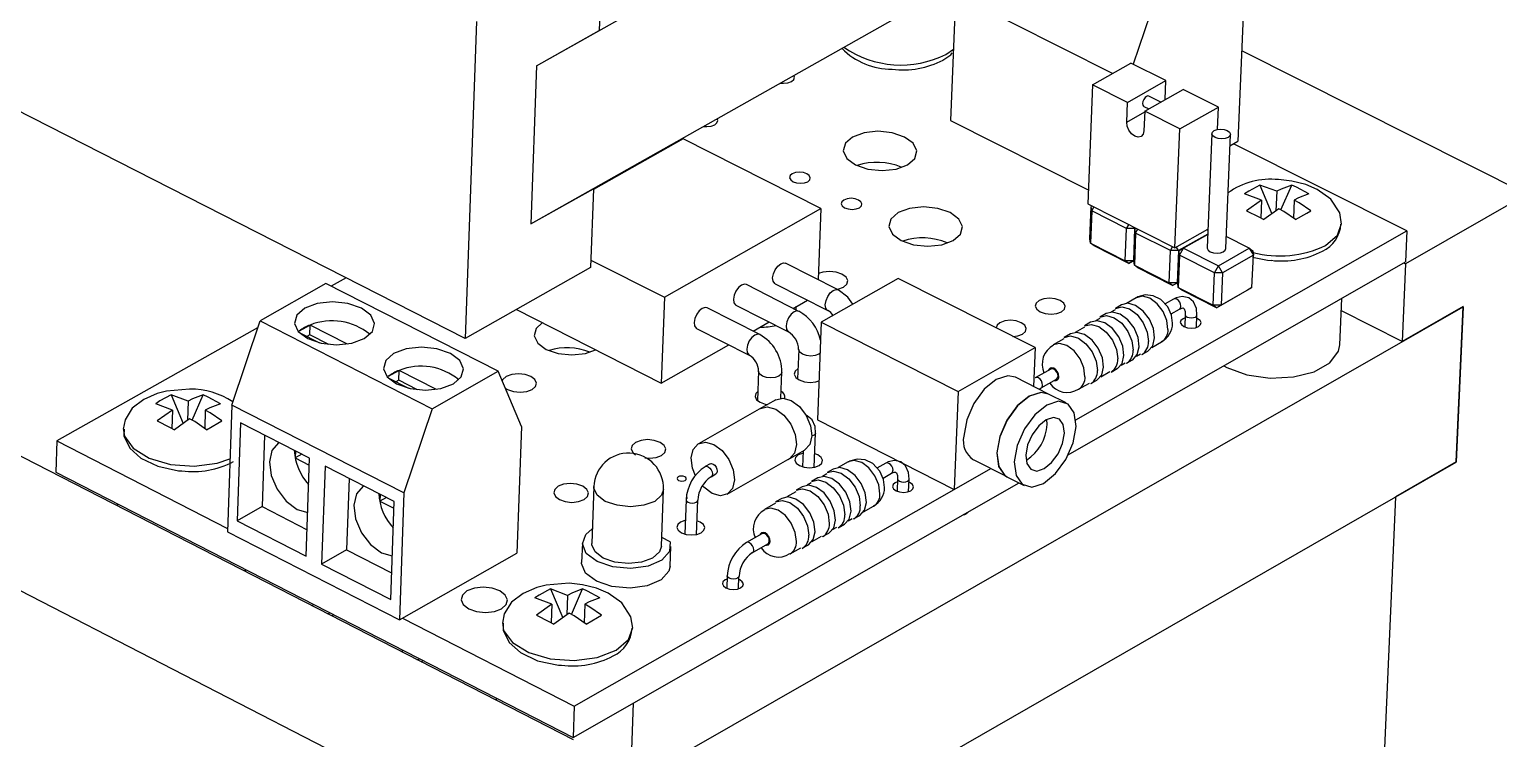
# Model space of a CAD drawing. Extents: x 0 to 151, y 0 to 220.
# Drawn here: x 130.95 to 141.31, y 134.95 to 139.95 of the extents above; entities that cross this region are included whole.
import ezdxf

# ---------------------------------------------------------------- set-up
doc = ezdxf.new("R2010")
doc.units = 0
doc.layers.get('0').update_dxf_attribs({"linetype": 'CONTINUOUS'})

msp = doc.modelspace()

# ---------------------------------------------------------------- linework, layer by layer
at = {"color": 7, "linetype": 'CONTINUOUS'}
for p, q in [((134.529, 139.695), (141.299, 143.51)), ((134.488, 138.579), (141.251, 142.401)), ((134.991, 140.503), (134.97, 139.944)), ((137.482, 140.198), (137.447, 139.31)), ((138.589, 139.641), (137.482, 140.198)), ((138.893, 140.178), (138.734, 139.706)), ((139.509, 140.05), (139.472, 139.162)), ((134.026, 137.771), (129.759, 139.946)), ((134.106, 140.006), (134.026, 137.771)), ((134.529, 139.695), (134.97, 139.944)), ((137.414, 139.775), (137.467, 139.812)), ((138.447, 139.56), (138.718, 139.714)), ((138.965, 139.59), (138.718, 139.714)), ((139.498, 139.802), (141.512, 138.79)), ((134.529, 139.695), (134.488, 138.579)), ((138.447, 139.56), (138.413, 138.721)), ((138.694, 139.436), (138.447, 139.56)), ((138.694, 139.436), (138.965, 139.59)), ((138.816, 139.374), (139.087, 139.528)), ((138.96, 139.456), (138.965, 139.59)), ((139.334, 139.404), (139.087, 139.528)), ((138.688, 139.298), (138.694, 139.436)), ((138.808, 139.407), (138.843, 139.39)), ((138.928, 139.438), (138.845, 139.48)), ((139.063, 139.25), (139.334, 139.404)), ((139.328, 139.246), (139.334, 139.404)), ((137.447, 139.31), (138.417, 138.82)), ((138.816, 139.374), (138.81, 139.236)), ((139.063, 139.25), (138.816, 139.374)), ((139.028, 138.41), (139.063, 139.25)), ((139.289, 139.216), (139.255, 138.411)), ((139.386, 138.405), (139.419, 139.211)), ((135.561, 139.18), (134.929, 138.822)), ((136.533, 138.688), (135.561, 139.18)), ((139.416, 139.13), (139.472, 139.162)), ((140.663, 138.53), (139.442, 139.145)), ((135.261, 139.01), (135.259, 139.015)), ((135.13, 138.936), (135.125, 138.939)), ((135.165, 138.961), (135.173, 138.96)), ((134.488, 138.579), (134.929, 138.828)), ((134.929, 138.828), (134.908, 138.271)), ((139.638, 138.748), (139.518, 138.792)), ((139.746, 138.81), (139.626, 138.853)), ((139.626, 138.853), (139.712, 138.651)), ((139.746, 138.81), (139.74, 138.672)), ((139.775, 138.68), (139.851, 138.853)), ((141.512, 138.79), (140.653, 138.299)), ((135.429, 138.062), (136.533, 138.688)), ((136.533, 138.688), (136.513, 138.186)), ((138.413, 138.721), (139.028, 138.41)), ((138.429, 138.475), (138.438, 138.702)), ((138.442, 138.671), (138.432, 138.444)), ((138.444, 138.705), (138.438, 138.702)), ((138.442, 138.671), (138.438, 138.702)), ((138.442, 138.671), (138.457, 138.698)), ((138.687, 138.547), (138.442, 138.671)), ((139.638, 138.748), (139.532, 138.672)), ((139.638, 138.748), (139.633, 138.621)), ((139.76, 138.687), (139.654, 138.61)), ((139.868, 138.748), (139.863, 138.621)), ((138.687, 138.547), (138.702, 138.574)), ((138.329, 137.197), (140.663, 138.53)), ((138.432, 138.444), (138.429, 138.475)), ((138.677, 138.32), (138.687, 138.547)), ((138.744, 138.547), (138.687, 138.547)), ((138.744, 138.547), (138.735, 138.32)), ((138.738, 138.319), (138.748, 138.545)), ((138.744, 138.547), (138.739, 138.556)), ((138.751, 138.515), (138.742, 138.288)), ((138.75, 138.55), (138.744, 138.547)), ((138.753, 138.549), (138.748, 138.545)), ((138.751, 138.515), (138.748, 138.545)), ((138.751, 138.515), (138.767, 138.542)), ((138.996, 138.391), (138.751, 138.515)), ((139.028, 138.41), (139.261, 138.542)), ((139.259, 138.508), (139.054, 138.391)), ((139.259, 138.505), (139.089, 138.408)), ((139.256, 138.54), (139.26, 138.532)), ((139.552, 138.408), (139.389, 138.49)), ((140.663, 138.53), (140.653, 138.311)), ((138.432, 138.444), (138.677, 138.32)), ((138.458, 138.425), (138.432, 138.444)), ((138.703, 138.301), (138.458, 138.425)), ((138.987, 138.164), (138.996, 138.391)), ((138.996, 138.391), (139.012, 138.418)), ((139.054, 138.391), (138.996, 138.391)), ((139.054, 138.391), (139.039, 138.416)), ((139.054, 138.391), (139.044, 138.164)), ((139.048, 138.162), (139.057, 138.389)), ((139.061, 138.358), (139.052, 138.131)), ((139.089, 138.408), (139.057, 138.389)), ((139.061, 138.358), (139.057, 138.389)), ((139.061, 138.358), (139.089, 138.408)), ((139.306, 138.234), (139.061, 138.358)), ((139.089, 138.408), (139.335, 138.284)), ((139.335, 138.284), (139.552, 138.408)), ((139.581, 138.358), (139.364, 138.234)), ((139.552, 138.408), (139.581, 138.358)), ((139.552, 138.408), (139.577, 138.389)), ((139.571, 138.131), (139.581, 138.358)), ((139.577, 138.389), (139.581, 138.358)), ((134.908, 138.271), (134.026, 137.771)), ((134.91, 138.325), (135.429, 138.062)), ((136.655, 138.114), (136.284, 138.302)), ((138.276, 136.952), (140.653, 138.311)), ((138.735, 138.32), (138.677, 138.32)), ((138.703, 138.301), (138.677, 138.32)), ((138.739, 138.322), (138.703, 138.301)), ((138.703, 138.301), (138.735, 138.32)), ((138.735, 138.32), (138.739, 138.323)), ((138.742, 138.288), (138.738, 138.319)), ((138.742, 138.288), (138.987, 138.164)), ((138.767, 138.269), (138.742, 138.288)), ((139.012, 138.145), (138.767, 138.269)), ((139.306, 138.234), (139.335, 138.284)), ((139.364, 138.234), (139.335, 138.284)), ((140.653, 138.299), (140.629, 137.75)), ((140.643, 138.304), (140.653, 138.299)), ((133.044, 138.159), (132.579, 137.896)), ((134.258, 137.54), (133.044, 138.159)), ((133.186, 138.2), (133.081, 138.14)), ((136.378, 137.963), (136.007, 138.152)), ((136.21, 138.157), (136.581, 137.969)), ((137.078, 138.195), (136.534, 137.886)), ((138.043, 137.707), (137.078, 138.195)), ((139.044, 138.164), (138.987, 138.164)), ((139.012, 138.145), (138.987, 138.164)), ((139.048, 138.165), (139.012, 138.145)), ((139.012, 138.145), (139.044, 138.164)), ((139.044, 138.164), (139.048, 138.166)), ((139.052, 138.131), (139.048, 138.162)), ((139.297, 138.007), (139.306, 138.234)), ((139.364, 138.234), (139.306, 138.234)), ((139.364, 138.234), (139.354, 138.007)), ((135.429, 138.062), (135.406, 137.456)), ((138.755, 138.059), (138.686, 138.019)), ((139.019, 138.05), (138.959, 138.015)), ((139.052, 138.131), (139.297, 138.007)), ((139.077, 138.112), (139.052, 138.131)), ((139.322, 137.988), (139.077, 138.112)), ((139.539, 138.112), (139.322, 137.988)), ((139.354, 138.007), (139.571, 138.131)), ((139.571, 138.131), (139.539, 138.112)), ((140.191, 137.726), (140.205, 138.054)), ((134.326, 134.139), (141.059, 137.994)), ((134.386, 137.975), (135.406, 137.456)), ((136.101, 137.8), (135.73, 137.988)), ((135.933, 138.006), (136.304, 137.818)), ((136.336, 137.984), (136.437, 138.042)), ((138.543, 137.947), (138.499, 137.923)), ((138.606, 137.974), (138.577, 137.958)), ((138.651, 138.009), (138.608, 137.984)), ((139.001, 137.946), (139.06, 137.979)), ((139.354, 138.007), (139.297, 138.007)), ((139.322, 137.988), (139.297, 138.007)), ((139.322, 137.988), (139.354, 138.007)), ((140.629, 137.75), (140.201, 137.966)), ((141.059, 137.996), (140.629, 137.75)), ((141.011, 136.901), (141.059, 137.996)), ((141.059, 137.994), (141.011, 136.899)), ((141.059, 137.994), (141.057, 137.995)), ((132.562, 137.847), (131.147, 137.049)), ((132.38, 137.302), (132.579, 137.896)), ((132.579, 137.896), (133.793, 137.276)), ((132.933, 137.866), (132.856, 137.823)), ((132.93, 137.797), (132.933, 137.866)), ((133.195, 137.732), (132.933, 137.866)), ((135.656, 137.843), (136.027, 137.654)), ((136.054, 137.824), (136.167, 137.888)), ((136.534, 137.886), (136.508, 137.197)), ((136.534, 137.886), (137.499, 137.397)), ((138.39, 137.851), (138.326, 137.814)), ((138.434, 137.886), (138.391, 137.861)), ((138.498, 137.912), (138.469, 137.896)), ((139.101, 137.94), (139.098, 137.853)), ((139.101, 137.94), (139.101, 137.94)), ((139.179, 137.849), (139.183, 137.937)), ((132.855, 137.814), (132.998, 137.741)), ((132.93, 137.797), (132.91, 137.786)), ((133.063, 137.73), (132.93, 137.797)), ((138.246, 137.769), (138.17, 137.726)), ((138.291, 137.804), (138.248, 137.779)), ((138.865, 137.708), (138.934, 137.748)), ((135.406, 137.456), (135.884, 137.727)), ((136.376, 137.695), (136.368, 137.486)), ((137.499, 137.397), (138.043, 137.707)), ((138.043, 137.707), (138.032, 137.434)), ((138.756, 137.646), (138.785, 137.663)), ((138.795, 137.659), (138.838, 137.683)), ((133.559, 137.546), (133.483, 137.503)), ((133.557, 137.477), (133.559, 137.546)), ((133.823, 137.412), (133.559, 137.546)), ((133.793, 137.276), (134.258, 137.54)), ((134.422, 137.152), (134.258, 137.54)), ((136.093, 137.541), (136.085, 137.334)), ((136.25, 137.351), (136.257, 137.534)), ((138.153, 137.556), (138.044, 137.494)), ((138.505, 137.502), (138.569, 137.539)), ((138.578, 137.535), (138.622, 137.56)), ((138.648, 137.584), (138.677, 137.601)), ((138.687, 137.597), (138.73, 137.622)), ((133.482, 137.494), (133.625, 137.421)), ((133.557, 137.477), (133.537, 137.466)), ((133.69, 137.409), (133.557, 137.477)), ((138.137, 137.38), (137.905, 137.498)), ((138.085, 137.423), (138.193, 137.485)), ((138.349, 137.414), (138.425, 137.457)), ((138.435, 137.453), (138.478, 137.478)), ((132.072, 137.329), (131.953, 137.373)), ((131.953, 137.373), (132.038, 137.173)), ((132.072, 137.329), (132.067, 137.194)), ((132.101, 137.195), (132.179, 137.373)), ((136.215, 137.34), (136.098, 137.273)), ((137.499, 137.397), (137.472, 136.707)), ((138.072, 137.413), (138.085, 137.423)), ((138.261, 137.318), (138.138, 137.38)), ((131.962, 137.267), (131.844, 137.311)), ((131.962, 137.267), (131.855, 137.19)), ((131.962, 137.267), (131.958, 137.137)), ((132.193, 137.267), (132.189, 137.136)), ((132.38, 137.302), (132.349, 136.409)), ((133.593, 136.682), (132.38, 137.302)), ((133.793, 137.276), (133.593, 136.682)), ((136.114, 137.282), (135.669, 137.029)), ((130.536, 137.124), (134.786, 134.943)), ((132.083, 137.205), (131.976, 137.128)), ((132.442, 137.177), (132.418, 136.486)), ((132.928, 136.928), (132.442, 137.177)), ((134.422, 137.152), (134.389, 136.258)), ((136.508, 137.197), (137.472, 136.707)), ((138.127, 137.166), (138.125, 137.201)), ((131.147, 137.049), (131.14, 136.828)), ((131.147, 137.049), (132.35, 136.432)), ((132.611, 137.09), (132.594, 136.586)), ((136.486, 136.863), (136.495, 137.104)), ((132.83, 136.978), (132.828, 136.93)), ((132.874, 136.955), (132.828, 136.93)), ((132.828, 136.93), (132.926, 136.879)), ((132.904, 136.237), (132.928, 136.928)), ((135.873, 136.674), (136.317, 136.927)), ((136.301, 136.918), (136.418, 136.985)), ((136.408, 136.979), (136.404, 136.867)), ((137.61, 136.916), (137.842, 136.798)), ((131.14, 136.828), (134.786, 134.957)), ((133.038, 136.872), (133.013, 136.181)), ((133.525, 136.622), (133.038, 136.872)), ((134.286, 133.036), (141.011, 136.899)), ((135.751, 136.887), (135.717, 136.868)), ((135.758, 136.797), (135.792, 136.816)), ((136.575, 136.816), (136.545, 136.799)), ((136.619, 136.851), (136.576, 136.826)), ((136.725, 136.901), (136.654, 136.861)), ((136.99, 136.892), (136.928, 136.857)), ((136.971, 136.787), (137.031, 136.821)), ((137.472, 136.707), (137.73, 136.854)), ((141.011, 136.901), (140.582, 136.655)), ((133.207, 136.785), (133.189, 136.281)), ((134.786, 134.957), (137.929, 136.753)), ((134.794, 135.178), (137.472, 136.707)), ((134.932, 136.727), (134.917, 136.326)), ((135.408, 136.306), (135.423, 136.707)), ((136.401, 136.726), (136.358, 136.701)), ((136.465, 136.753), (136.436, 136.737)), ((136.51, 136.788), (136.467, 136.764)), ((137.073, 136.783), (137.069, 136.695)), ((137.073, 136.783), (137.073, 136.782)), ((137.151, 136.691), (137.155, 136.779)), ((137.843, 136.797), (137.965, 136.735)), ((129.656, 136.628), (133.907, 134.44)), ((131.573, 136.606), (131.573, 136.592)), ((133.426, 136.673), (133.424, 136.625)), ((133.47, 136.651), (133.424, 136.625)), ((133.424, 136.625), (133.523, 136.574)), ((133.5, 135.931), (133.525, 136.622)), ((133.593, 136.682), (133.562, 135.787)), ((135.582, 136.634), (135.573, 136.393)), ((135.655, 136.39), (135.664, 136.631)), ((136.212, 136.609), (136.136, 136.565)), ((136.257, 136.644), (136.213, 136.619)), ((136.356, 136.691), (136.292, 136.654)), ((140.582, 136.655), (140.393, 132.289)), ((132.594, 136.586), (132.418, 136.486)), ((132.594, 136.586), (132.911, 136.423)), ((132.84, 136.566), (132.915, 136.544)), ((136.725, 136.486), (136.754, 136.503)), ((136.763, 136.499), (136.807, 136.524)), ((136.834, 136.548), (136.904, 136.589)), ((132.349, 136.409), (133.562, 135.787)), ((132.418, 136.486), (132.904, 136.237)), ((136.117, 136.394), (136.008, 136.332)), ((136.545, 136.374), (136.589, 136.399)), ((136.615, 136.424), (136.645, 136.441)), ((136.654, 136.437), (136.698, 136.462)), ((134.851, 136.329), (134.846, 136.191)), ((135.469, 136.337), (135.411, 136.367)), ((135.469, 136.166), (135.474, 136.304)), ((136.049, 136.261), (136.158, 136.323)), ((136.315, 136.252), (136.391, 136.296)), ((136.401, 136.292), (136.445, 136.317)), ((136.471, 136.341), (136.536, 136.378)), ((133.189, 136.281), (133.013, 136.181)), ((133.189, 136.281), (133.507, 136.118)), ((133.436, 136.261), (133.511, 136.239)), ((133.562, 135.787), (134.389, 136.258)), ((132.47, 136.132), (132.479, 136.141)), ((133.013, 136.181), (133.5, 135.931)), ((135.873, 136.098), (135.87, 136.01)), ((135.952, 136.006), (135.955, 136.094)), ((134.746, 135.96), (134.627, 136.005)), ((134.627, 136.005), (134.713, 135.802)), ((134.775, 135.826), (134.853, 136.005)), ((132.951, 135.899), (132.95, 135.885)), ((134.637, 135.898), (134.517, 135.942)), ((134.637, 135.898), (134.529, 135.82)), ((134.637, 135.898), (134.632, 135.768)), ((134.746, 135.96), (134.741, 135.823)), ((134.869, 135.898), (134.864, 135.767)), ((133.583, 135.799), (134.794, 135.178)), ((134.759, 135.835), (134.651, 135.757)), ((133.582, 135.575), (133.582, 135.561)), ((134.244, 135.235), (134.244, 135.221)), ((134.794, 135.178), (134.786, 134.957)), ((135.199, 134.873), (135.211, 135.199))]:
    msp.add_line(p, q, dxfattribs=at)
at = {"color": 8, "linetype": 'CONTINUOUS'}
msp.add_line((138.688, 139.298), (138.816, 139.37), dxfattribs=at)
at = {"color": 7, "linetype": 'CONTINUOUS'}
for points in [[(137.393, 139.735), (137.448, 139.773), (137.459, 139.787)], [(136.247, 139.573), (136.269, 139.572), (136.3, 139.575), (136.325, 139.584), (136.341, 139.598), (136.346, 139.615), (136.341, 139.626)], [(138.845, 139.48), (138.838, 139.482), (138.828, 139.478), (138.818, 139.47), (138.809, 139.457), (138.802, 139.443), (138.8, 139.428), (138.801, 139.416), (138.807, 139.409), (138.808, 139.407)], [(135.706, 139.267), (135.728, 139.266), (135.759, 139.269), (135.784, 139.278), (135.8, 139.292), (135.805, 139.309), (135.801, 139.321)], [(138.81, 139.236), (138.804, 139.212), (138.79, 139.197), (138.77, 139.192), (138.746, 139.198), (138.723, 139.215), (138.704, 139.24), (138.692, 139.269), (138.688, 139.298)], [(136.756, 139.192), (136.705, 139.148), (136.69, 139.095), (136.716, 139.041), (136.777, 138.996), (136.864, 138.966), (136.965, 138.956), (137.063, 138.966), (137.144, 138.996), (137.195, 139.041), (137.209, 139.095), (137.184, 139.148), (137.123, 139.192), (137.035, 139.223), (136.935, 139.233), (136.837, 139.223), (136.756, 139.192)], [(139.403, 139.189), (139.383, 139.181), (139.358, 139.179), (139.333, 139.181), (139.311, 139.189), (139.296, 139.2), (139.289, 139.213), (139.293, 139.227), (139.305, 139.238), (139.326, 139.246), (139.35, 139.248), (139.375, 139.246), (139.397, 139.238), (139.413, 139.227), (139.419, 139.213), (139.416, 139.2), (139.403, 139.189)], [(136.331, 138.932), (136.316, 138.92), (136.312, 138.905), (136.32, 138.89), (136.337, 138.877), (136.361, 138.869), (136.39, 138.866), (136.417, 138.869), (136.44, 138.877), (136.454, 138.89), (136.458, 138.905), (136.451, 138.92), (136.434, 138.932), (136.41, 138.941), (136.381, 138.944), (136.354, 138.941), (136.331, 138.932)], [(140.202, 138.577), (140.19, 138.657), (140.127, 138.754), (140.031, 138.823), (139.95, 138.857), (139.852, 138.882), (139.759, 138.892)], [(139.626, 138.853), (139.548, 138.811), (139.518, 138.792)], [(139.851, 138.853), (139.777, 138.825), (139.746, 138.81)], [(139.973, 138.792), (139.886, 138.838), (139.851, 138.853)], [(139.973, 138.792), (139.899, 138.764), (139.868, 138.748)], [(136.695, 138.748), (136.68, 138.736), (136.676, 138.721), (136.683, 138.706), (136.7, 138.693), (136.725, 138.685), (136.753, 138.682), (136.781, 138.685), (136.804, 138.693), (136.818, 138.706), (136.822, 138.721), (136.815, 138.736), (136.798, 138.748), (136.773, 138.757), (136.745, 138.76), (136.717, 138.757), (136.695, 138.748)], [(137.077, 138.659), (137.026, 138.614), (137.011, 138.561), (137.037, 138.508), (137.098, 138.462), (137.186, 138.432), (137.286, 138.422), (137.385, 138.432), (137.466, 138.462), (137.517, 138.508), (137.531, 138.561), (137.506, 138.614), (137.444, 138.659), (137.357, 138.689), (137.256, 138.7), (137.158, 138.689), (137.077, 138.659)], [(139.532, 138.672), (139.619, 138.629), (139.654, 138.61)], [(139.879, 138.61), (139.796, 138.666), (139.76, 138.687)], [(139.987, 138.672), (139.904, 138.728), (139.868, 138.748)], [(139.879, 138.61), (139.958, 138.656), (139.987, 138.672)], [(140.089, 138.427), (140.174, 138.501), (140.203, 138.583)], [(139.255, 138.411), (139.256, 138.408), (139.262, 138.395), (139.277, 138.383), (139.299, 138.376), (139.325, 138.373), (139.349, 138.376), (139.369, 138.383)], [(139.369, 138.383), (139.382, 138.395), (139.386, 138.405)], [(136.21, 138.157), (136.207, 138.159), (136.196, 138.175), (136.192, 138.199), (136.198, 138.227), (136.21, 138.256), (136.228, 138.281), (136.249, 138.298), (136.27, 138.305), (136.284, 138.302)], [(139.575, 138.346), (139.681, 138.323), (139.708, 138.322)], [(136.007, 138.152), (135.993, 138.154), (135.973, 138.148), (135.952, 138.131), (135.933, 138.106), (135.921, 138.077), (135.916, 138.048), (135.919, 138.024), (135.93, 138.009), (135.933, 138.006)], [(136.647, 138.118), (136.653, 138.119), (136.691, 138.133), (136.715, 138.155), (136.722, 138.18), (136.71, 138.205), (136.681, 138.226), (136.64, 138.24), (136.593, 138.245), (136.547, 138.24), (136.515, 138.229)], [(136.758, 138.014), (136.722, 138.064), (136.655, 138.114)], [(138.07, 138.04), (138.049, 138.021), (138.043, 138), (138.054, 137.978), (138.079, 137.96), (138.114, 137.947), (138.155, 137.943), (138.195, 137.947), (138.228, 137.96), (138.249, 137.978), (138.255, 138), (138.244, 138.021), (138.219, 138.04), (138.184, 138.052), (138.143, 138.056), (138.103, 138.052), (138.07, 138.04)], [(139.012, 137.879), (139.005, 137.936), (138.979, 137.994), (138.929, 138.047), (138.875, 138.073), (138.819, 138.079), (138.766, 138.065), (138.756, 138.058)], [(139.183, 137.937), (139.179, 137.983), (139.158, 138.031), (139.125, 138.059), (139.08, 138.068), (139.036, 138.058), (139.019, 138.05)], [(133.314, 137.771), (133.371, 137.82), (133.387, 137.878), (133.36, 137.936), (133.294, 137.985), (133.199, 138.018), (133.09, 138.029), (132.983, 138.018), (132.895, 137.985), (132.838, 137.936), (132.822, 137.878), (132.849, 137.82), (132.915, 137.771), (133.01, 137.738), (133.119, 137.727), (133.226, 137.738), (133.314, 137.771)], [(135.696, 137.984), (135.675, 137.967), (135.657, 137.942), (135.644, 137.913), (135.639, 137.884), (135.642, 137.86), (135.653, 137.845), (135.656, 137.843)], [(135.73, 137.988), (135.717, 137.991), (135.696, 137.984)], [(136.358, 137.973), (136.358, 137.987), (136.356, 137.996)], [(138.73, 137.622), (138.731, 137.622), (138.763, 137.658), (138.777, 137.713), (138.768, 137.779), (138.74, 137.846), (138.696, 137.904), (138.643, 137.943), (138.588, 137.958), (138.543, 137.947)], [(138.608, 137.984), (138.653, 137.995), (138.708, 137.98), (138.761, 137.941), (138.805, 137.883), (138.833, 137.816), (138.842, 137.75)], [(138.838, 137.683), (138.839, 137.684), (138.872, 137.72), (138.885, 137.775), (138.877, 137.841), (138.848, 137.908), (138.804, 137.965), (138.751, 138.005), (138.697, 138.02), (138.651, 138.009)], [(139.06, 137.979), (139.078, 137.986), (139.087, 137.987), (139.094, 137.981), (139.1, 137.963), (139.101, 137.94)], [(134.569, 137.882), (134.526, 137.843), (134.512, 137.791), (134.537, 137.739), (134.596, 137.695), (134.68, 137.666), (134.778, 137.656), (134.874, 137.666), (134.944, 137.691)], [(137.795, 137.883), (137.774, 137.865), (137.768, 137.846)], [(137.886, 137.786), (137.92, 137.79), (137.953, 137.803), (137.974, 137.821), (137.98, 137.843), (137.969, 137.865), (137.944, 137.883), (137.909, 137.895), (137.868, 137.9), (137.828, 137.895), (137.795, 137.883), (137.795, 137.883)], [(138.391, 137.861), (138.437, 137.871), (138.491, 137.856), (138.544, 137.817), (138.588, 137.76), (138.617, 137.693), (138.625, 137.627)], [(138.622, 137.56), (138.623, 137.56), (138.655, 137.596), (138.668, 137.652), (138.66, 137.718), (138.632, 137.784), (138.588, 137.842), (138.534, 137.881), (138.48, 137.896), (138.434, 137.886)], [(138.499, 137.923), (138.545, 137.933), (138.599, 137.918), (138.653, 137.879), (138.697, 137.821), (138.725, 137.755), (138.733, 137.689)], [(139.1, 137.918), (139.085, 137.911), (139.07, 137.899), (139.066, 137.884), (139.074, 137.869), (139.091, 137.856), (139.116, 137.847), (139.144, 137.844), (139.172, 137.847), (139.195, 137.856), (139.209, 137.869), (139.213, 137.884), (139.206, 137.899), (139.188, 137.911), (139.182, 137.914)], [(138.248, 137.779), (138.293, 137.79), (138.348, 137.774), (138.401, 137.735), (138.445, 137.678), (138.473, 137.611), (138.482, 137.545)], [(138.478, 137.478), (138.479, 137.479), (138.512, 137.515), (138.525, 137.57), (138.517, 137.636), (138.488, 137.703), (138.444, 137.76), (138.391, 137.799), (138.337, 137.814), (138.291, 137.804)], [(133.942, 137.451), (133.998, 137.5), (134.014, 137.558), (133.987, 137.616), (133.921, 137.665), (133.826, 137.698), (133.717, 137.71), (133.61, 137.698), (133.521, 137.665), (133.465, 137.616), (133.449, 137.558), (133.476, 137.5), (133.542, 137.451), (133.637, 137.418), (133.746, 137.406), (133.853, 137.418), (133.942, 137.451)], [(139.372, 137.578), (139.393, 137.566), (139.535, 137.515), (139.699, 137.492), (139.864, 137.5), (140.01, 137.537), (140.12, 137.601), (140.181, 137.681), (140.191, 137.726)], [(136.372, 137.559), (136.351, 137.541), (136.345, 137.519), (136.355, 137.497), (136.38, 137.479), (136.416, 137.467), (136.457, 137.462), (136.497, 137.467), (136.518, 137.473)], [(138.193, 137.485), (138.194, 137.485), (138.201, 137.493), (138.204, 137.505), (138.202, 137.519), (138.196, 137.534), (138.186, 137.546), (138.175, 137.555), (138.163, 137.558), (138.153, 137.556)], [(134.315, 137.504), (134.291, 137.482), (134.286, 137.473)], [(134.308, 137.421), (134.324, 137.411), (134.365, 137.397), (134.413, 137.392), (134.459, 137.397), (134.497, 137.411), (134.522, 137.432), (134.528, 137.457), (134.517, 137.482), (134.488, 137.504), (134.447, 137.518), (134.4, 137.523), (134.353, 137.518), (134.315, 137.504), (134.315, 137.504)], [(137.905, 137.498), (137.851, 137.509), (137.768, 137.483), (137.684, 137.414), (137.611, 137.314), (137.561, 137.198), (137.54, 137.083)], [(132.083, 137.413), (131.92, 137.4), (131.855, 137.384), (131.759, 137.342), (131.679, 137.279), (131.628, 137.197), (131.615, 137.133)], [(131.953, 137.373), (131.873, 137.331), (131.844, 137.311)], [(132.179, 137.373), (132.104, 137.345), (132.072, 137.329)], [(132.3, 137.311), (132.214, 137.358), (132.179, 137.373)], [(136.088, 137.397), (136.074, 137.384), (136.069, 137.362), (136.079, 137.34), (136.104, 137.322), (136.139, 137.309), (136.157, 137.307)], [(136.215, 137.34), (136.264, 137.351), (136.323, 137.335), (136.381, 137.292), (136.429, 137.229), (136.46, 137.156), (136.469, 137.085), (136.455, 137.025), (136.42, 136.986), (136.418, 136.985)], [(138.137, 137.38), (138.083, 137.391), (138.001, 137.365), (137.917, 137.296), (137.844, 137.196), (137.793, 137.08), (137.772, 136.965), (137.784, 136.869), (137.828, 136.806), (137.842, 136.798)], [(138.138, 137.38), (138.084, 137.391), (138.002, 137.364), (137.918, 137.296), (137.845, 137.196), (137.794, 137.079), (137.773, 136.964), (137.786, 136.868), (137.829, 136.805), (137.843, 136.797)], [(138.331, 137.15), (138.318, 137.247), (138.275, 137.309), (138.207, 137.329), (138.124, 137.302), (138.04, 137.234), (137.967, 137.134), (137.917, 137.017), (137.896, 136.902), (137.908, 136.806), (137.952, 136.743), (138.02, 136.724), (138.102, 136.75), (138.186, 136.819), (138.259, 136.919), (138.31, 137.035), (138.331, 137.15)], [(132.3, 137.311), (132.225, 137.283), (132.193, 137.267)], [(132.311, 137.19), (132.228, 137.247), (132.193, 137.267)], [(136.495, 137.104), (136.491, 137.15), (136.47, 137.198), (136.436, 137.226), (136.429, 137.228)], [(131.615, 137.136), (131.623, 137.083), (131.684, 136.998), (131.798, 136.928), (131.949, 136.884), (132.116, 136.872), (132.278, 136.893), (132.367, 136.922)], [(131.621, 137.132), (131.62, 137.085), (131.661, 136.999), (131.74, 136.927), (131.859, 136.87), (132.005, 136.839), (132.029, 136.838)], [(131.855, 137.19), (131.941, 137.146), (131.976, 137.128)], [(132.201, 137.128), (132.119, 137.185), (132.083, 137.205)], [(132.201, 137.128), (132.281, 137.174), (132.311, 137.19)], [(138.249, 137.104), (138.241, 137.164), (138.214, 137.203), (138.172, 137.215), (138.12, 137.199), (138.068, 137.156), (138.022, 137.093), (137.99, 137.021), (137.977, 136.949), (137.985, 136.889), (138.012, 136.849), (138.055, 136.837), (138.106, 136.854), (138.159, 136.897), (138.204, 136.959), (138.236, 137.032), (138.249, 137.104)], [(132.713, 137.036), (132.71, 137.035), (132.663, 136.982), (132.645, 136.902), (132.657, 136.805), (132.699, 136.708), (132.763, 136.624), (132.84, 136.566)], [(135.226, 137.039), (135.202, 137.018), (135.195, 136.993), (135.207, 136.967), (135.226, 136.951)], [(135.292, 136.929), (135.324, 136.927), (135.371, 136.932), (135.409, 136.946), (135.433, 136.967), (135.44, 136.993), (135.428, 137.018), (135.399, 137.039), (135.358, 137.053), (135.311, 137.058), (135.265, 137.053), (135.226, 137.039), (135.226, 137.039)], [(135.619, 136.929), (135.633, 136.989), (135.668, 137.029), (135.719, 137.041), (135.778, 137.024), (135.836, 136.981), (135.884, 136.919), (135.915, 136.846), (135.924, 136.774), (135.91, 136.714), (135.874, 136.675), (135.824, 136.663), (135.765, 136.679), (135.707, 136.722), (135.698, 136.732)], [(135.649, 136.803), (135.628, 136.857), (135.619, 136.929)], [(136.373, 136.95), (136.354, 136.933), (136.349, 136.913), (136.358, 136.892), (136.381, 136.875), (136.414, 136.864), (136.452, 136.86), (136.489, 136.864), (136.52, 136.875), (136.539, 136.892), (136.545, 136.913), (136.535, 136.933), (136.512, 136.95), (136.489, 136.959)], [(136.408, 136.962), (136.404, 136.961), (136.373, 136.95)], [(136.982, 136.721), (136.975, 136.777), (136.949, 136.835), (136.898, 136.889), (136.844, 136.915), (136.788, 136.921), (136.735, 136.906), (136.726, 136.9)], [(137.155, 136.779), (137.151, 136.826), (137.13, 136.873), (137.096, 136.901), (137.052, 136.911), (137.007, 136.901), (136.99, 136.892)], [(135.751, 136.887), (135.761, 136.889), (135.773, 136.886), (135.784, 136.878), (135.794, 136.865), (135.8, 136.85), (135.802, 136.836), (135.799, 136.824), (135.792, 136.816), (135.792, 136.816)], [(136.576, 136.826), (136.622, 136.836), (136.676, 136.821), (136.729, 136.782), (136.773, 136.724), (136.802, 136.657), (136.81, 136.591)], [(136.807, 136.524), (136.808, 136.524), (136.841, 136.56), (136.854, 136.616), (136.845, 136.682), (136.817, 136.749), (136.773, 136.806), (136.719, 136.846), (136.665, 136.861), (136.619, 136.851)], [(137.031, 136.821), (137.049, 136.829), (137.059, 136.829), (137.065, 136.823), (137.072, 136.805), (137.073, 136.783)], [(133.308, 136.731), (133.306, 136.73), (133.259, 136.677), (133.24, 136.597), (133.253, 136.5), (133.294, 136.402), (133.359, 136.318), (133.436, 136.261)], [(134.68, 136.729), (134.656, 136.707), (134.649, 136.682), (134.661, 136.657), (134.69, 136.636), (134.731, 136.621), (134.778, 136.616), (134.825, 136.621), (134.863, 136.636), (134.887, 136.657), (134.894, 136.682), (134.882, 136.707), (134.854, 136.729), (134.812, 136.743), (134.765, 136.748), (134.719, 136.743), (134.68, 136.729)], [(135.527, 136.796), (135.521, 136.79), (135.519, 136.783), (135.522, 136.777), (135.53, 136.771), (135.541, 136.767), (135.553, 136.766), (135.566, 136.767), (135.576, 136.771), (135.582, 136.777), (135.584, 136.783), (135.581, 136.79), (135.573, 136.796), (135.562, 136.8), (135.55, 136.801), (135.537, 136.8), (135.527, 136.796)], [(136.358, 136.701), (136.403, 136.712), (136.458, 136.697), (136.511, 136.657), (136.555, 136.599), (136.584, 136.532), (136.592, 136.466)], [(136.589, 136.399), (136.59, 136.4), (136.623, 136.436), (136.636, 136.491), (136.627, 136.557), (136.599, 136.624), (136.555, 136.682), (136.501, 136.721), (136.447, 136.737), (136.401, 136.726)], [(136.467, 136.764), (136.513, 136.774), (136.567, 136.759), (136.62, 136.719), (136.664, 136.662), (136.693, 136.595), (136.701, 136.528)], [(136.698, 136.462), (136.699, 136.462), (136.732, 136.498), (136.745, 136.553), (136.736, 136.62), (136.708, 136.687), (136.664, 136.744), (136.61, 136.784), (136.556, 136.799), (136.51, 136.788)], [(137.072, 136.76), (137.057, 136.754), (137.042, 136.741), (137.038, 136.726), (137.045, 136.711), (137.063, 136.698), (137.087, 136.689), (137.116, 136.686), (137.144, 136.689), (137.167, 136.698), (137.181, 136.711), (137.185, 136.726), (137.178, 136.741), (137.161, 136.754), (137.154, 136.757)], [(135.592, 136.648), (135.584, 136.641), (135.582, 136.634)], [(136.213, 136.619), (136.259, 136.63), (136.313, 136.614), (136.367, 136.575), (136.411, 136.517), (136.439, 136.45), (136.448, 136.384)], [(136.445, 136.317), (136.446, 136.317), (136.478, 136.353), (136.491, 136.409), (136.483, 136.475), (136.454, 136.542), (136.41, 136.6), (136.357, 136.639), (136.303, 136.654), (136.257, 136.644)], [(135.469, 136.337), (135.465, 136.269), (135.411, 136.208), (135.314, 136.166), (135.192, 136.149), (135.065, 136.16), (134.955, 136.198), (134.879, 136.256), (134.851, 136.323), (134.876, 136.39), (134.921, 136.429)], [(135.542, 136.476), (135.523, 136.459), (135.518, 136.439), (135.527, 136.419), (135.55, 136.402), (135.583, 136.39), (135.621, 136.386), (135.658, 136.39), (135.689, 136.402), (135.708, 136.419), (135.714, 136.439), (135.704, 136.459), (135.681, 136.476), (135.658, 136.485)], [(135.577, 136.489), (135.573, 136.488), (135.542, 136.476)], [(136.158, 136.323), (136.159, 136.323), (136.166, 136.331), (136.168, 136.343), (136.167, 136.358), (136.16, 136.372), (136.151, 136.385), (136.139, 136.393), (136.127, 136.397), (136.117, 136.394)], [(135.408, 136.306), (135.394, 136.266), (135.346, 136.223), (135.269, 136.194), (135.176, 136.184), (135.081, 136.194), (134.998, 136.223), (134.941, 136.266), (134.917, 136.316), (134.917, 136.326)], [(135.469, 136.166), (135.46, 136.131), (135.406, 136.07), (135.309, 136.028), (135.187, 136.011), (135.06, 136.022), (134.95, 136.06), (134.874, 136.117), (134.846, 136.185), (134.846, 136.191)], [(134.038, 135.991), (134.006, 135.962), (133.997, 135.929), (134.012, 135.895), (134.051, 135.866), (134.106, 135.847), (134.169, 135.84), (134.231, 135.847), (134.282, 135.866), (134.315, 135.895), (134.324, 135.929), (134.308, 135.962), (134.27, 135.991), (134.215, 136.01), (134.152, 136.017), (134.09, 136.01), (134.038, 135.991)], [(134.758, 136.045), (134.595, 136.033), (134.53, 136.016), (134.433, 135.974), (134.352, 135.912), (134.3, 135.83), (134.288, 135.765)], [(134.627, 136.005), (134.547, 135.962), (134.517, 135.942)], [(134.853, 136.005), (134.778, 135.976), (134.746, 135.96)], [(135.206, 135.728), (135.194, 135.809), (135.129, 135.907), (135.032, 135.976), (134.951, 136.011), (134.852, 136.035), (134.758, 136.045)], [(134.975, 135.942), (134.888, 135.99), (134.853, 136.005)], [(135.872, 136.075), (135.857, 136.069), (135.842, 136.056), (135.838, 136.041), (135.845, 136.026), (135.863, 136.013), (135.888, 136.004), (135.916, 136.001), (135.944, 136.004), (135.967, 136.013), (135.982, 136.026), (135.986, 136.041), (135.978, 136.056), (135.961, 136.069), (135.954, 136.072)], [(134.975, 135.942), (134.9, 135.914), (134.869, 135.898)], [(134.987, 135.82), (134.904, 135.877), (134.869, 135.898)], [(133.087, 135.815), (133.087, 135.816), (133.096, 135.824)], [(134.529, 135.82), (134.616, 135.776), (134.651, 135.757)], [(134.878, 135.757), (134.794, 135.815), (134.759, 135.835)], [(134.878, 135.757), (134.958, 135.804), (134.987, 135.82)], [(134.288, 135.768), (134.296, 135.713), (134.358, 135.627), (134.473, 135.557), (134.625, 135.513), (134.793, 135.5), (134.955, 135.521), (135.089, 135.573)], [(134.294, 135.763), (134.293, 135.715), (134.335, 135.628), (134.415, 135.556), (134.535, 135.499), (134.682, 135.467), (134.705, 135.467)], [(135.089, 135.573), (135.177, 135.648), (135.207, 135.734)], [(133.718, 135.491), (133.719, 135.491), (133.727, 135.5)]]:
    msp.add_lwpolyline(points, dxfattribs=at)
at = {"color": 8, "linetype": 'CONTINUOUS'}
for points in [[(136.58, 137.969), (136.577, 137.971), (136.567, 137.986), (136.563, 138.01), (136.569, 138.039), (136.581, 138.068), (136.599, 138.093), (136.62, 138.11), (136.641, 138.117), (136.655, 138.114)], [(138.979, 137.836), (138.971, 137.899), (138.944, 137.963), (138.902, 138.017), (138.851, 138.055), (138.799, 138.069), (138.755, 138.059)], [(139.07, 137.999), (139.068, 138.013), (139.062, 138.028), (139.053, 138.04), (139.041, 138.049), (139.029, 138.052), (139.019, 138.05)], [(136.378, 137.963), (136.364, 137.966), (136.344, 137.96), (136.323, 137.943), (136.304, 137.918), (136.292, 137.889), (136.287, 137.86), (136.29, 137.836), (136.301, 137.82), (136.304, 137.818)], [(139.101, 137.94), (139.101, 137.939), (139.105, 137.93), (139.115, 137.923), (139.129, 137.919), (139.144, 137.917), (139.16, 137.919), (139.172, 137.923)], [(139.172, 137.923), (139.18, 137.93), (139.183, 137.937)], [(136.101, 137.8), (136.088, 137.802), (136.067, 137.796), (136.046, 137.779), (136.028, 137.754), (136.015, 137.725), (136.01, 137.696), (136.013, 137.672), (136.024, 137.656), (136.027, 137.654)], [(136.526, 137.666), (136.518, 137.66), (136.493, 137.651), (136.462, 137.648), (136.43, 137.651), (136.403, 137.66), (136.384, 137.675), (136.376, 137.691), (136.376, 137.695)], [(138.394, 137.502), (138.386, 137.565), (138.359, 137.629), (138.317, 137.684), (138.266, 137.721), (138.214, 137.736), (138.171, 137.726)], [(136.257, 137.534), (136.252, 137.521), (136.236, 137.506), (136.21, 137.497), (136.18, 137.493), (136.148, 137.497), (136.121, 137.506), (136.101, 137.521), (136.093, 137.537), (136.093, 137.541)], [(138.21, 137.502), (138.208, 137.519), (138.2, 137.536), (138.189, 137.551), (138.175, 137.562), (138.161, 137.565), (138.148, 137.563), (138.14, 137.553), (138.138, 137.547)], [(138.095, 137.443), (138.093, 137.457), (138.087, 137.472), (138.078, 137.484), (138.066, 137.493), (138.054, 137.496), (138.044, 137.494)], [(136.106, 137.277), (136.155, 137.289), (136.214, 137.272), (136.272, 137.23), (136.32, 137.167), (136.351, 137.094), (136.36, 137.023), (136.346, 136.962), (136.311, 136.923), (136.309, 136.923)], [(136.495, 137.104), (136.493, 137.097), (136.485, 137.09), (136.472, 137.085), (136.468, 137.085)], [(136.949, 136.676), (136.941, 136.74), (136.913, 136.804), (136.871, 136.859), (136.82, 136.897), (136.768, 136.911), (136.725, 136.901)], [(135.717, 136.868), (135.727, 136.87), (135.739, 136.867), (135.75, 136.858), (135.76, 136.846), (135.766, 136.831), (135.768, 136.817), (135.765, 136.805), (135.758, 136.797), (135.758, 136.797)], [(137.041, 136.841), (137.039, 136.856), (137.033, 136.87), (137.023, 136.883), (137.012, 136.891), (137, 136.894), (136.99, 136.892)], [(135.361, 136.623), (135.284, 136.595), (135.191, 136.585), (135.096, 136.595), (135.013, 136.623), (134.956, 136.666), (134.932, 136.717), (134.932, 136.727)], [(135.423, 136.707), (135.409, 136.666), (135.361, 136.623)], [(137.073, 136.782), (137.073, 136.781), (137.077, 136.773), (137.087, 136.765), (137.1, 136.761), (137.116, 136.759), (137.132, 136.761), (137.144, 136.765)], [(137.144, 136.765), (137.152, 136.773), (137.155, 136.779)], [(135.582, 136.634), (135.582, 136.632), (135.586, 136.624), (135.596, 136.617), (135.609, 136.612), (135.625, 136.61), (135.641, 136.612), (135.653, 136.617), (135.662, 136.624), (135.664, 136.631)], [(136.36, 136.34), (136.352, 136.404), (136.324, 136.468), (136.282, 136.523), (136.231, 136.561), (136.179, 136.575), (136.136, 136.565)], [(136.175, 136.34), (136.172, 136.357), (136.165, 136.375), (136.153, 136.39), (136.139, 136.4), (136.125, 136.404), (136.113, 136.401), (136.105, 136.392), (136.102, 136.386)], [(136.059, 136.281), (136.057, 136.295), (136.051, 136.31), (136.042, 136.322), (136.03, 136.331), (136.018, 136.334), (136.008, 136.332)], [(136.143, 136.315), (136.15, 136.313), (136.163, 136.316), (136.171, 136.326), (136.175, 136.34)], [(135.945, 136.081), (135.932, 136.076), (135.916, 136.074), (135.901, 136.076), (135.887, 136.081), (135.877, 136.088), (135.873, 136.096), (135.873, 136.098)], [(135.955, 136.094), (135.953, 136.088), (135.945, 136.081)], [(133.053, 135.832), (133.067, 135.835), (133.072, 135.836)], [(133.684, 135.508), (133.699, 135.511), (133.704, 135.512)]]:
    msp.add_lwpolyline(points, dxfattribs=at)
at = {"color": 7, "linetype": 'CONTINUOUS'}
for centre, radius, start, end in [((137.028, 140.155), 0.484, 224.2563, 270.7723), ((137.097, 140.406), 0.706, 235.2464, 296.6443), ((137.111, 140.281), 0.615, 262.884, 297.3479), ((136.928, 138.569), 0.445, 67.3339, 108.2338), ((139.701, 138.386), 0.509, 83.4801, 125.9653), ((139.973, 138.592), 0.226, 294.8354, 356.3469), ((137.25, 138.036), 0.445, 67.1881, 108.3515), ((139.767, 139.103), 0.749, 255.3928, 295.3999), ((139.784, 138.932), 0.614, 262.8558, 297.5122), ((136.233, 137.697), 0.303, 12.0524, 61.5048), ((136.533, 137.88), 0.101, 32.3495, 61.5069), ((133.01, 137.639), 0.24, 108.8655, 130.0617), ((133.087, 137.477), 0.419, 50.6904, 111.5831), ((136.121, 138.286), 0.434, 267.6164, 282.8069), ((138.867, 137.879), 0.145, 297.2031, 0.037), ((135.958, 137.537), 0.299, 359.3581, 61.2903), ((136.23, 137.693), 0.145, 0.7031, 59.5621), ((138.742, 137.743), 0.0999, 301.8931, 3.9941), ((134.744, 137.272), 0.434, 68.512, 107.0865), ((135.959, 137.539), 0.134, 0.8873, 59.3498), ((138.244, 137.59), 0.152, 118.3019, 203.9534), ((138.634, 137.682), 0.0999, 301.8955, 4.0061), ((133.637, 137.32), 0.239, 108.893, 130.1336), ((133.714, 137.157), 0.419, 50.6008, 111.596), ((138.382, 137.538), 0.0998, 301.9009, 4.0341), ((138.525, 137.62), 0.0999, 301.8978, 4.0182), ((138.268, 137.538), 0.147, 213.5513, 303.3171), ((132.091, 136.881), 0.533, 56.2018, 90.8525), ((136.236, 137.358), 0.0436, 346.4408, 69.53), ((137.814, 137.179), 0.313, 302.2434, 357.5768), ((137.694, 137.049), 0.158, 167.7056, 237.5881), ((133.212, 137.005), 0.392, 183.2232, 222.2412), ((135.177, 136.717), 0.246, 357.7561, 177.6757), ((132.105, 137.456), 0.623, 262.9801, 297.4041), ((135.876, 136.62), 0.294, 122.6741, 177.382), ((135.879, 136.619), 0.215, 124.2272, 176.8889), ((136.837, 136.72), 0.145, 297.155, 0.2321), ((133.807, 136.7), 0.392, 183.1982, 222.4466), ((136.209, 136.429), 0.153, 118.3495, 203.9602), ((136.602, 136.521), 0.0996, 301.9397, 4.2322), ((136.711, 136.583), 0.0996, 301.9373, 4.22), ((137.535, 136.568), 0.0389, 271.7858, 302.3069), ((137.511, 136.609), 0.0864, 301.069, 318.3954), ((136.493, 136.459), 0.0996, 301.9421, 4.2443), ((136.167, 136.084), 0.295, 122.714, 177.3553), ((136.233, 136.377), 0.147, 213.526, 303.2727), ((136.348, 136.376), 0.0996, 301.9452, 4.2604), ((136.171, 136.083), 0.216, 124.2653, 176.8534), ((134.97, 135.744), 0.233, 295.0061, 356.2415), ((134.781, 136.084), 0.622, 262.9508, 297.5696)]:
    msp.add_arc(centre, radius, start, end, dxfattribs=at)
at = {"color": 8, "linetype": 'CONTINUOUS'}
for centre, radius, start, end in [((139.048, 137.998), 0.0217, 301.8766, 3.9649), ((138.884, 137.829), 0.0956, 301.898, 3.9704), ((138.074, 137.441), 0.0217, 302.301, 4.063), ((138.186, 137.499), 0.0242, 252.1968, 5.9384), ((138.299, 137.495), 0.0955, 301.9032, 4.029), ((137.019, 136.84), 0.0217, 301.9206, 4.1904), ((136.854, 136.669), 0.0953, 301.9421, 4.196), ((136.265, 136.333), 0.0952, 301.9276, 4.2715), ((136.038, 136.279), 0.0217, 302.4145, 4.2118)]:
    msp.add_arc(centre, radius, start, end, dxfattribs=at)

doc.saveas('drawing.dxf')
